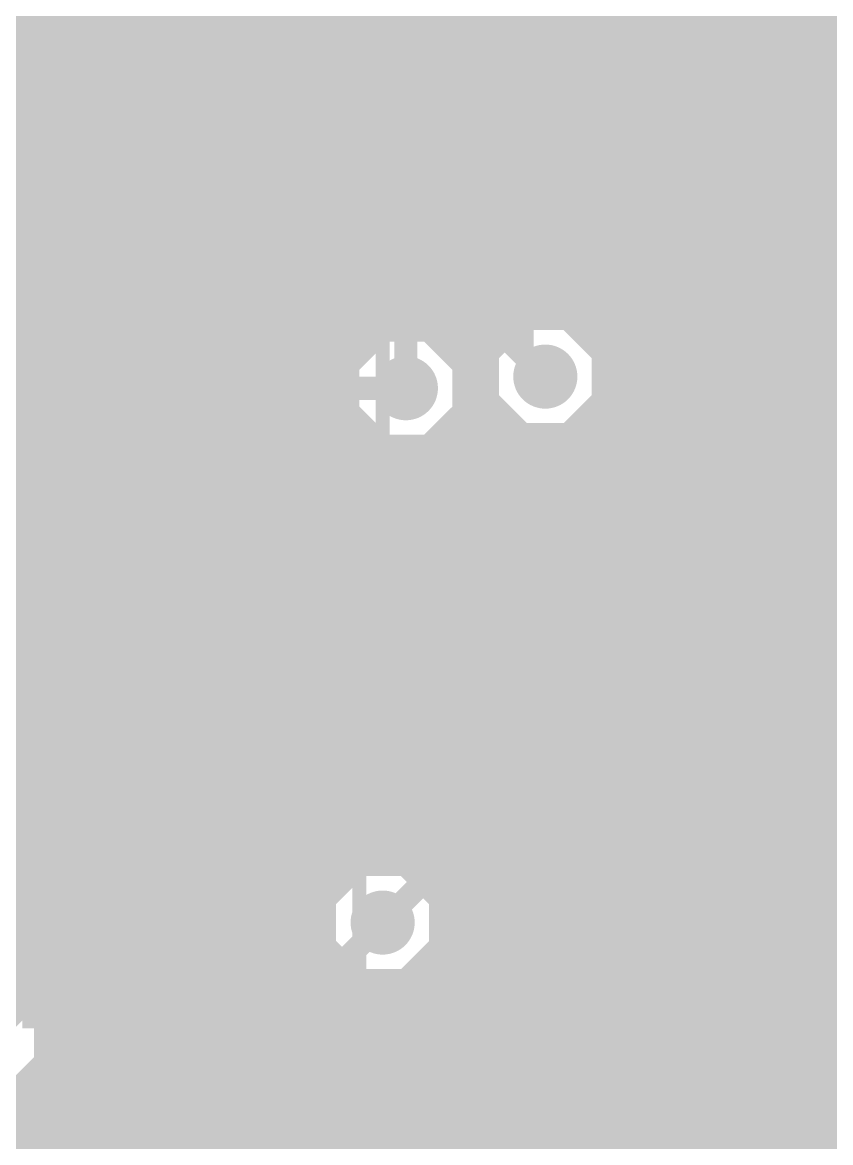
# Model space of a CAD drawing. Extents: x -5 to 208, y -5 to 206.
# Drawn here: x 92.46 to 101.29, y 148.34 to 160.59 of the extents above; entities that cross this region are included whole.
import ezdxf

# ---------------------------------------------------------------- set-up
doc = ezdxf.new("R2010")
doc.units = 0
doc.header["$MEASUREMENT"] = 0
doc.layers.get('0').update_dxf_attribs({"linetype": 'CONTINUOUS'})
for name, color, linetype in [('22-301-0_BOT', 7, 'CONTINUOUS'), ('22-301-0_DRD', 7, 'CONTINUOUS'), ('22-301-0_IN1', 1, 'CONTINUOUS'), ('22-301-0_IN2', 4, 'CONTINUOUS'), ('22-301-0_SMT', 5, 'CONTINUOUS'), ('22-301-0_SPT', 10, 'CONTINUOUS'), ('22-301-0_SST', 14, 'CONTINUOUS'), ('22-301-0_TOP', 9, 'CONTINUOUS'), ('THRUHOLE_TAP', 13, 'CONTINUOUS')]:
    doc.layers.add(name, color=color, linetype=linetype)

# ---------------------------------------------------------------- blocks, each defined once
blk = doc.blocks.new('ROUND_66')
at = {"const_width": 0.35052}
blk.add_lwpolyline([(-0.17526, 0, 1), (0.17526, 0, 1)], format="xyb", close=True, dxfattribs=at)
blk = doc.blocks.new('ROUND_68')
at = {"const_width": 0.35052}
blk.add_lwpolyline([(-0.17526, 0, 1), (0.17526, 0, 1)], format="xyb", close=True, dxfattribs=at)
blk = doc.blocks.new('RECTANGLE_4')
blk.add_solid([(0.63627, 0.51308), (0.63627, -0.51308), (-0.63627, 0.51308), (-0.63627, -0.51308)])
blk = doc.blocks.new('RECTANGLE_6')
blk.add_solid([(0.4826, 0.4064), (0.4826, -0.4064), (-0.4826, 0.4064), (-0.4826, -0.4064)])
blk = doc.blocks.new('RECTANGLE_10')
blk.add_solid([(0.9017, 0.508), (0.9017, -0.508), (-0.9017, 0.508), (-0.9017, -0.508)])
blk = doc.blocks.new('RECTANGLE_19')
blk.add_solid([(1.3716, 1.0795), (1.3716, -1.0795), (-1.3716, 1.0795), (-1.3716, -1.0795)])
blk = doc.blocks.new('RECTANGLE_47')
blk.add_solid([(0.44958, 0.65024), (0.44958, -0.65024), (-0.44958, 0.65024), (-0.44958, -0.65024)])
blk = doc.blocks.new('ROUND_73')
at = {"const_width": 0.10033}
blk.add_lwpolyline([(-0.050164, 0, 1), (0.050164, 0, 1)], format="xyb", close=True, dxfattribs=at)

msp = doc.modelspace()

# ---------------------------------------------------------------- linework, layer by layer
at = {"layer": '22-301-0_BOT', "const_width": 0.254}
for points in [[(97.282, 137.287), (97.282, 155.956), (97.409, 156.083), (97.409, 167.005), (96.901, 167.513), (96.901, 169.291), (97.536, 169.926), (97.536, 172.212), (97.155, 172.593), (97.155, 176.403)], [(96.266, 171.577), (96.266, 171.196), (94.615, 169.545), (94.615, 151.765), (94.107, 151.257), (94.107, 138.557)], [(98.171, 156.718), (97.917, 156.972), (97.917, 167.767), (97.663, 168.021), (97.663, 169.037), (98.298, 169.672), (98.298, 169.926)], [(96.647, 156.591), (96.647, 166.751)], [(92.075, 149.479), (92.329, 149.733), (92.329, 165.862)], [(93.091, 165.354), (93.091, 165.227), (94.107, 164.211), (94.107, 152.019), (92.837, 150.749), (92.837, 138.303), (92.202, 137.668)]]:
    msp.add_lwpolyline(points, dxfattribs=at)
at = {"layer": '22-301-0_DRD', "const_width": 0.254}
for points in [[(97.917, 157.353), (97.536, 156.972)], [(98.425, 157.353), (97.917, 157.353)], [(98.806, 156.972), (98.425, 157.353)], [(96.393, 157.226), (96.012, 156.845)], [(96.901, 157.226), (96.393, 157.226)], [(97.282, 156.845), (96.901, 157.226)], [(97.536, 156.972), (97.536, 156.464)], [(98.806, 156.464), (98.806, 156.972)], [(96.012, 156.845), (96.012, 156.337)], [(97.282, 156.337), (97.282, 156.845)], [(97.536, 156.464), (97.917, 156.083)], [(98.425, 156.083), (98.806, 156.464)], [(96.012, 156.337), (96.393, 155.956)], [(96.901, 155.956), (97.282, 156.337)], [(97.917, 156.083), (98.425, 156.083)], [(96.393, 155.956), (96.901, 155.956)], [(93.091, 153.67), (92.71, 153.289)], [(93.599, 153.67), (93.091, 153.67)], [(93.98, 153.289), (93.599, 153.67)], [(92.71, 153.289), (92.71, 152.781)], [(93.98, 152.781), (93.98, 153.289)], [(92.71, 152.781), (93.091, 152.4)], [(93.599, 152.4), (93.98, 152.781)], [(93.091, 152.4), (93.599, 152.4)], [(96.139, 151.384), (95.758, 151.003)], [(96.647, 151.384), (96.139, 151.384)], [(97.028, 151.003), (96.647, 151.384)], [(95.758, 151.003), (95.758, 150.495)], [(97.028, 150.495), (97.028, 151.003)], [(95.758, 150.495), (96.139, 150.114)], [(96.647, 150.114), (97.028, 150.495)], [(92.329, 150.114), (91.821, 150.114)], [(92.71, 149.733), (92.329, 150.114)], [(96.139, 150.114), (96.647, 150.114)], [(98.806, 150.114), (98.425, 149.733)], [(98.806, 150.114), (98.425, 149.733)], [(99.314, 150.114), (98.806, 150.114)], [(99.314, 150.114), (98.806, 150.114)], [(99.695, 149.733), (99.314, 150.114)], [(99.695, 149.733), (99.314, 150.114)], [(92.71, 149.225), (92.71, 149.733)], [(98.425, 149.733), (98.425, 149.225)], [(98.425, 149.733), (98.425, 149.225)], [(99.695, 149.225), (99.695, 149.733)], [(99.695, 149.225), (99.695, 149.733)], [(92.329, 148.844), (92.71, 149.225)], [(98.425, 149.225), (98.806, 148.844)], [(98.425, 149.225), (98.806, 148.844)], [(99.314, 148.844), (99.695, 149.225)], [(99.314, 148.844), (99.695, 149.225)], [(91.821, 148.844), (92.329, 148.844)], [(98.806, 148.844), (99.314, 148.844)], [(98.806, 148.844), (99.314, 148.844)]]:
    msp.add_lwpolyline(points, dxfattribs=at)
at = {"layer": '22-301-0_IN1', "const_width": 0.254}
for points in [[(93.8022, 166.37), (93.8022, 139.16406)], [(94.0308, 166.37), (94.0308, 139.23264)], [(94.2594, 166.37), (94.2594, 139.21994)], [(94.488, 166.37), (94.488, 139.12088)], [(94.7166, 166.37), (94.7166, 138.85672)], [(94.9452, 166.37), (94.9452, 127.05842)], [(95.1738, 166.37), (95.1738, 127.04572)], [(95.4024, 166.37), (95.4024, 127.00762)], [(95.631, 166.37), (95.631, 126.94158)], [(95.8596, 166.37), (95.8596, 151.17064)], [(96.0882, 166.36238), (96.0882, 156.97708)], [(97.2312, 166.37), (97.2312, 156.93898)], [(97.4598, 166.37), (97.4598, 137.94232)], [(97.6884, 166.37), (97.6884, 157.19552)], [(97.917, 166.37), (97.917, 157.34792)], [(98.1456, 166.37), (98.1456, 157.39618)], [(98.3742, 166.37), (98.3742, 157.3657)], [(98.6028, 166.37), (98.6028, 157.24378)], [(98.8314, 166.37), (98.8314, 156.87802)], [(99.06, 166.37), (99.06, 136.95172)], [(99.2886, 166.37), (99.2886, 136.91108)], [(99.5172, 166.37), (99.5172, 136.77392)], [(99.7458, 166.37), (99.7458, 121.412)], [(99.9744, 166.37), (99.9744, 121.412)], [(100.203, 166.37), (100.203, 121.412)], [(100.4316, 166.37), (100.4316, 121.412)], [(100.6602, 166.37), (100.6602, 121.412)], [(100.8888, 166.37), (100.8888, 121.412)], [(101.1174, 166.37), (101.1174, 121.412)], [(101.346, 166.37), (101.346, 121.412)], [(96.3168, 166.15664), (96.3168, 157.18536)], [(96.5454, 166.0779), (96.5454, 157.26156)], [(96.774, 166.08298), (96.774, 157.25902)], [(97.0026, 166.17188), (97.0026, 157.17012)], [(92.4306, 165.1889), (92.4306, 150.05812)], [(93.5736, 164.87394), (93.5736, 138.97864)], [(92.6592, 164.82822), (92.6592, 149.82698)], [(93.345, 164.72408), (93.345, 126.3142)], [(92.8878, 164.70376), (92.8878, 125.31852)], [(93.1164, 164.67328), (93.1164, 125.98146)], [(115.0239, 160.5026), (80.645, 160.5026)], [(115.02898, 160.274), (80.645, 160.274)], [(115.11788, 160.0454), (80.645, 160.0454)], [(115.34902, 159.8168), (80.645, 159.8168)], [(121.15038, 159.5882), (80.645, 159.5882)], [(204.47, 159.3596), (80.645, 159.3596)], [(204.47, 159.131), (91.1733, 159.131)], [(204.47, 158.9024), (91.47556, 158.9024)], [(114.9477, 158.6738), (91.58732, 158.6738)], [(114.6302, 158.4452), (91.61018, 158.4452)], [(114.44224, 158.2166), (91.55176, 158.2166)], [(114.32286, 157.988), (91.38412, 157.988)], [(114.25174, 157.7594), (80.645, 157.7594)], [(114.2238, 157.5308), (80.645, 157.5308)], [(97.82302, 157.3022), (80.645, 157.3022)], [(114.23396, 157.3022), (98.51898, 157.3022)], [(96.16694, 157.0736), (80.645, 157.0736)], [(97.59188, 157.0736), (97.12452, 157.0736)], [(114.2873, 157.0736), (98.75012, 157.0736)], [(96.01708, 156.845), (80.645, 156.845)], [(97.50298, 156.845), (97.27692, 156.845)], [(114.38382, 156.845), (98.83902, 156.845)], [(95.96628, 156.6164), (80.645, 156.6164)], [(97.4979, 156.6164), (97.32518, 156.6164)], [(98.8314, 156.55544), (98.8314, 136.91108)], [(114.53622, 156.6164), (98.84156, 156.6164)], [(95.99676, 156.3878), (80.645, 156.3878)], [(97.57664, 156.3878), (97.2947, 156.3878)], [(114.7826, 156.3878), (98.76536, 156.3878)], [(96.12122, 156.1592), (80.645, 156.1592)], [(96.0882, 156.20238), (96.0882, 151.35606)], [(97.78238, 156.1592), (97.17278, 156.1592)], [(97.2312, 156.24302), (97.2312, 137.96518)], [(97.6884, 156.23794), (97.6884, 137.83056)], [(106.96702, 156.1592), (98.55708, 156.1592)], [(98.6028, 156.19222), (98.6028, 136.77392)], [(97.917, 156.08808), (97.917, 137.5283)], [(98.1456, 156.03728), (98.1456, 121.412)], [(98.3742, 156.06776), (98.3742, 121.412)], [(96.48444, 155.9306), (80.645, 155.9306)], [(96.3168, 155.99664), (96.3168, 151.42464)], [(96.5454, 155.9179), (96.5454, 151.41194)], [(96.774, 155.92298), (96.774, 151.31288)], [(106.73588, 155.9306), (96.80702, 155.9306)], [(97.0026, 156.01188), (97.0026, 151.04872)], [(106.64698, 155.702), (80.645, 155.702)], [(106.6419, 155.4734), (80.645, 155.4734)], [(106.72064, 155.2448), (80.645, 155.2448)], [(106.92638, 155.0162), (80.645, 155.0162)], [(106.8959, 154.7876), (80.645, 154.7876)], [(106.10088, 154.559), (80.645, 154.559)], [(105.93324, 154.3304), (80.645, 154.3304)], [(105.87482, 154.1018), (80.645, 154.1018)], [(105.89514, 153.8732), (80.645, 153.8732)], [(106.0069, 153.6446), (80.645, 153.6446)], [(106.30916, 153.416), (80.645, 153.416)], [(204.47, 153.1874), (80.645, 153.1874)], [(204.47, 152.9588), (80.645, 152.9588)], [(204.47, 152.7302), (80.645, 152.7302)], [(110.13694, 152.5016), (80.645, 152.5016)], [(109.98708, 152.273), (80.645, 152.273)], [(109.93628, 152.0444), (80.645, 152.0444)], [(109.96676, 151.8158), (80.645, 151.8158)], [(110.09122, 151.5872), (80.645, 151.5872)], [(96.09074, 151.3586), (80.645, 151.3586)], [(110.45444, 151.3586), (96.69272, 151.3586)], [(95.82912, 151.13), (80.645, 151.13)], [(204.47, 151.13), (96.95688, 151.13)], [(95.73006, 150.9014), (80.645, 150.9014)], [(204.47, 150.9014), (97.05594, 150.9014)], [(95.71736, 150.6728), (80.645, 150.6728)], [(204.47, 150.6728), (97.06864, 150.6728)], [(95.78594, 150.4442), (80.645, 150.4442)], [(204.47, 150.4442), (97.00006, 150.4442)], [(97.0026, 150.44674), (97.0026, 137.90676)], [(95.8596, 150.32736), (95.8596, 126.84506)], [(95.97136, 150.2156), (80.645, 150.2156)], [(96.774, 150.18512), (96.774, 137.73912)], [(117.75694, 150.2156), (96.81464, 150.2156)], [(96.0882, 150.14194), (96.0882, 126.71298)], [(96.3168, 150.07336), (96.3168, 126.54026)], [(96.5454, 150.08606), (96.5454, 126.3015)], [(117.60708, 149.987), (92.52712, 149.987)], [(117.55628, 149.7584), (92.69476, 149.7584)], [(116.57838, 149.5298), (92.75318, 149.5298)], [(116.37264, 149.3012), (92.73032, 149.3012)], [(116.2939, 149.0726), (92.61856, 149.0726)], [(92.6592, 149.13102), (92.6592, 138.17092)], [(110.37316, 148.844), (92.3163, 148.844)], [(92.4306, 148.89988), (92.4306, 138.30808)], [(110.0709, 148.6154), (80.645, 148.6154)], [(109.95914, 148.3868), (80.645, 148.3868)]]:
    msp.add_lwpolyline(points, dxfattribs=at)
for points in [[(98.171, 157.39872, 0.4142136), (97.49028, 156.718)], [(98.85172, 156.718, 0.4142136), (98.171, 157.39872)], [(96.647, 157.27172, 0.4142136), (95.96628, 156.591)], [(97.32772, 156.591, 0.4142136), (96.647, 157.27172)], [(97.49028, 156.718, 0.4142136), (98.171, 156.03728)], [(98.171, 156.03728, 0.4142136), (98.85172, 156.718)], [(95.96628, 156.591, 0.4142136), (96.647, 155.91028)], [(96.647, 155.91028, 0.4142136), (97.32772, 156.591)], [(96.393, 151.42972, 0.4142136), (95.71228, 150.749)], [(97.07372, 150.749, 0.4142136), (96.393, 151.42972)], [(95.71228, 150.749, 0.4142136), (96.393, 150.06828)], [(96.393, 150.06828, 0.4142136), (97.07372, 150.749)], [(92.75572, 149.479, 0.4142136), (92.075, 150.15972)], [(92.075, 148.79828, 0.4142136), (92.75572, 149.479)]]:
    msp.add_lwpolyline(points, format="xyb", dxfattribs=at)
at = {"layer": '22-301-0_IN2', "const_width": 0.254}
for points in [[(71.882, 157.861), (72.009, 157.861), (74.422, 160.274), (115.57, 160.274), (115.697, 160.401)], [(121.539, 160.147), (121.031, 159.639), (74.676, 159.639), (71.755, 156.718), (71.755, 154.559)], [(121.031, 159.1818), (80.645, 159.1818)], [(92.4306, 159.1818), (92.4306, 157.8102)], [(92.6592, 159.1818), (92.6592, 157.8102)], [(92.8878, 159.1818), (92.8878, 157.8102)], [(93.1164, 159.1818), (93.1164, 157.8102)], [(93.345, 159.1818), (93.345, 157.8102)], [(93.5736, 159.1818), (93.5736, 157.8102)], [(93.8022, 159.1818), (93.8022, 157.8102)], [(94.0308, 159.1818), (94.0308, 157.8102)], [(94.2594, 159.1818), (94.2594, 157.8102)], [(94.488, 159.1818), (94.488, 157.8102)], [(94.7166, 159.1818), (94.7166, 157.8102)], [(94.9452, 159.1818), (94.9452, 157.8102)], [(95.1738, 159.1818), (95.1738, 157.8102)], [(95.4024, 159.1818), (95.4024, 157.8102)], [(95.631, 159.1818), (95.631, 157.8102)], [(95.8596, 159.1818), (95.8596, 157.8102)], [(96.0882, 159.1818), (96.0882, 157.8102)], [(96.3168, 159.1818), (96.3168, 157.8102)], [(96.5454, 159.1818), (96.5454, 157.8102)], [(96.774, 159.1818), (96.774, 157.8102)], [(97.0026, 159.1818), (97.0026, 157.8102)], [(97.2312, 159.1818), (97.2312, 157.8102)], [(97.4598, 159.1818), (97.4598, 157.8102)], [(97.6884, 159.1818), (97.6884, 157.7848)], [(97.917, 159.1818), (97.917, 157.61716)], [(98.1456, 159.1818), (98.1456, 157.39618)], [(98.3742, 159.1818), (98.3742, 157.3657)], [(98.6028, 159.1818), (98.6028, 157.24378)], [(98.8314, 159.1818), (98.8314, 156.87802)], [(99.06, 159.1818), (99.06, 155.7782)], [(99.2886, 159.1818), (99.2886, 155.7782)], [(99.5172, 159.1818), (99.5172, 155.7782)], [(99.7458, 159.1818), (99.7458, 155.7782)], [(99.9744, 159.1818), (99.9744, 155.7782)], [(100.203, 159.1818), (100.203, 155.7782)], [(100.4316, 159.1818), (100.4316, 155.7782)], [(100.6602, 159.1818), (100.6602, 155.7782)], [(100.8888, 159.1818), (100.8888, 155.7782)], [(101.1174, 159.1818), (101.1174, 155.7782)], [(101.346, 159.1818), (101.346, 155.7782)], [(204.47, 158.9532), (91.43492, 158.9532)], [(115.05692, 158.7246), (91.57208, 158.7246)], [(114.68608, 158.496), (91.61272, 158.496)], [(114.4778, 158.2674), (91.57208, 158.2674)], [(74.803, 155.956), (74.803, 157.607), (75.311, 158.115), (78.994, 158.115), (79.756, 157.353), (97.536, 157.353), (98.171, 156.718)], [(114.34572, 158.0388), (91.43492, 158.0388)], [(114.26444, 157.8102), (80.645, 157.8102)], [(97.536, 157.8102), (80.645, 157.8102)], [(97.86366, 157.67304), (98.13798, 157.39618)], [(114.22634, 157.5816), (97.95256, 157.5816)], [(98.171, 157.39872), (98.13789, 157.39791)], [(78.74, 157.353), (78.74, 157.099), (79.248, 156.591), (96.647, 156.591)], [(114.22888, 157.353), (98.4123, 157.353)], [(114.27206, 157.1244), (98.71456, 157.1244)], [(97.3455, 156.8958), (97.25406, 156.8958)], [(97.3455, 156.8958), (97.49028, 156.75102)], [(114.35588, 156.8958), (98.82632, 156.8958)], [(97.4598, 156.7815), (97.4598, 155.7782)], [(97.49282, 156.6672), (97.32264, 156.6672)], [(97.49028, 156.75102), (97.48948, 156.718)], [(114.49558, 156.6672), (98.84918, 156.6672)], [(98.8314, 156.55544), (98.8314, 155.7782)], [(97.55124, 156.4386), (97.30994, 156.4386)], [(114.71656, 156.4386), (98.79076, 156.4386)], [(97.71888, 156.21), (97.21088, 156.21)], [(97.2312, 156.24302), (97.2312, 155.7782)], [(97.6884, 156.23794), (97.6884, 155.7782)], [(98.6028, 156.19222), (98.6028, 155.7782)], [(107.07116, 156.21), (98.62312, 156.21)], [(96.14408, 156.1338), (80.645, 156.1338)], [(92.4306, 156.1338), (92.4306, 155.7782)], [(92.6592, 156.1338), (92.6592, 155.7782)], [(92.8878, 156.1338), (92.8878, 155.7782)], [(93.1164, 156.1338), (93.1164, 155.7782)], [(93.345, 156.1338), (93.345, 155.7782)], [(93.5736, 156.1338), (93.5736, 155.7782)], [(93.8022, 156.1338), (93.8022, 155.7782)], [(94.0308, 156.1338), (94.0308, 155.7782)], [(94.2594, 156.1338), (94.2594, 155.7782)], [(94.488, 156.1338), (94.488, 155.7782)], [(94.7166, 156.1338), (94.7166, 155.7782)], [(94.9452, 156.1338), (94.9452, 155.7782)], [(95.1738, 156.1338), (95.1738, 155.7782)], [(95.4024, 156.1338), (95.4024, 155.7782)], [(95.631, 156.1338), (95.631, 155.7782)], [(95.8596, 156.1338), (95.8596, 155.7782)], [(96.0882, 156.1338), (96.0882, 155.7782)], [(97.917, 156.08808), (97.917, 155.7782)], [(98.1456, 156.03728), (98.1456, 155.7782)], [(98.3742, 156.06776), (98.3742, 155.7782)], [(96.34474, 155.9814), (80.645, 155.9814)], [(96.3168, 155.99664), (96.3168, 155.7782)], [(96.5454, 155.9179), (96.5454, 155.7782)], [(96.774, 155.92298), (96.774, 155.7782)], [(106.7689, 155.9814), (96.94672, 155.9814)], [(97.0026, 156.01188), (97.0026, 155.7782)], [(106.66476, 155.7782), (80.645, 155.7782)], [(79.502, 155.194), (79.629, 155.321), (107.061, 155.321), (107.315, 155.575)], [(96.393, 150.749), (97.917, 152.273), (109.855, 152.273), (112.522, 154.94), (115.57, 154.94)], [(70.993, 154.051), (71.247, 153.797), (72.39, 153.797), (73.025, 154.432), (73.66, 154.432), (74.295, 153.797), (79.121, 153.797), (80.137, 154.813), (107.442, 154.813), (107.569, 154.686)], [(106.553, 154.051), (80.137, 154.051), (78.359, 152.273), (68.961, 152.273)], [(106.05008, 153.5938), (80.645, 153.5938)], [(92.4306, 153.5938), (92.4306, 150.6982)], [(92.6592, 153.5938), (92.6592, 150.69058)], [(92.8878, 153.5938), (92.8878, 150.58136)], [(93.1164, 153.5938), (93.1164, 150.4442)], [(93.345, 153.5938), (93.345, 150.4442)], [(93.5736, 153.5938), (93.5736, 150.4442)], [(93.8022, 153.5938), (93.8022, 150.4442)], [(94.0308, 153.5938), (94.0308, 150.4442)], [(94.2594, 153.5938), (94.2594, 150.4442)], [(94.488, 153.5938), (94.488, 150.4442)], [(94.7166, 153.5938), (94.7166, 150.4442)], [(94.9452, 153.5938), (94.9452, 150.4442)], [(95.1738, 153.5938), (95.1738, 150.4442)], [(95.4024, 153.5938), (95.4024, 150.4442)], [(95.631, 153.5938), (95.631, 150.4442)], [(95.8596, 153.5938), (95.8596, 151.17064)], [(96.0882, 153.5938), (96.0882, 151.35606)], [(96.3168, 153.5938), (96.3168, 151.42464)], [(96.5454, 153.5938), (96.5454, 151.54656)], [(96.774, 153.5938), (96.774, 151.77516)], [(97.0026, 153.5938), (97.0026, 152.00376)], [(97.2312, 153.5938), (97.2312, 152.23236)], [(97.4598, 153.5938), (97.4598, 152.46096)], [(97.6884, 153.5938), (97.6884, 152.66924)], [(97.917, 153.5938), (97.917, 152.7302)], [(98.1456, 153.5938), (98.1456, 152.7302)], [(98.3742, 153.5938), (98.3742, 152.7302)], [(98.6028, 153.5938), (98.6028, 152.7302)], [(98.8314, 153.5938), (98.8314, 152.7302)], [(99.06, 153.5938), (99.06, 152.7302)], [(99.2886, 153.5938), (99.2886, 152.7302)], [(99.5172, 153.5938), (99.5172, 152.7302)], [(99.7458, 153.5938), (99.7458, 152.7302)], [(99.9744, 153.5938), (99.9744, 152.7302)], [(100.203, 153.5938), (100.203, 152.7302)], [(100.4316, 153.5938), (100.4316, 152.7302)], [(100.6602, 153.5938), (100.6602, 152.7302)], [(100.8888, 153.5938), (100.8888, 152.7302)], [(101.1174, 153.5938), (101.1174, 152.7302)], [(101.346, 153.5938), (101.346, 152.7302)], [(106.20502, 153.4668), (80.645, 153.4668)], [(110.1725, 153.2382), (80.645, 153.2382)], [(109.9439, 153.0096), (80.645, 153.0096)], [(109.7153, 152.781), (80.645, 152.781)], [(109.6645, 152.7302), (97.917, 152.7302)], [(97.5487, 152.5524), (80.645, 152.5524)], [(97.59442, 152.59558), (96.42602, 151.42718)], [(97.3201, 152.3238), (80.645, 152.3238)], [(110.617, 152.019), (110.363, 151.765), (98.679, 151.765), (96.901, 149.987), (92.837, 149.987), (92.583, 150.241), (66.675, 150.241)], [(97.0915, 152.0952), (80.645, 152.0952)], [(96.8629, 151.8666), (80.645, 151.8666)], [(96.6343, 151.638), (80.645, 151.638)], [(96.23044, 151.4094), (80.645, 151.4094)], [(96.42602, 151.42718), (96.39323, 151.42479)], [(98.86696, 151.3078), (98.19894, 150.63724)], [(98.8314, 151.2697), (98.8314, 150.6982)], [(110.363, 151.3078), (98.86696, 151.3078)], [(99.06, 151.3078), (99.06, 150.6982)], [(99.2886, 151.3078), (99.2886, 150.6982)], [(99.5172, 151.3078), (99.5172, 150.6982)], [(99.7458, 151.3078), (99.7458, 150.6982)], [(99.9744, 151.3078), (99.9744, 150.6982)], [(100.203, 151.3078), (100.203, 150.6982)], [(100.4316, 151.3078), (100.4316, 150.6982)], [(100.6602, 151.3078), (100.6602, 150.6982)], [(100.8888, 151.3078), (100.8888, 150.6982)], [(101.1174, 151.3078), (101.1174, 150.6982)], [(101.346, 151.3078), (101.346, 150.6982)], [(95.86722, 151.1808), (80.645, 151.1808)], [(204.47, 151.1808), (98.73996, 151.1808)], [(98.6028, 151.0411), (98.6028, 150.6982)], [(95.74276, 150.9522), (80.645, 150.9522)], [(204.47, 150.9522), (98.51136, 150.9522)], [(98.3742, 150.8125), (98.3742, 150.69566)], [(95.71228, 150.7236), (80.645, 150.7236)], [(92.583, 150.6982), (80.645, 150.6982)], [(204.47, 150.7236), (98.28276, 150.7236)], [(117.729, 150.6982), (98.425, 150.6982)], [(92.91066, 150.56104), (93.02496, 150.4442)], [(95.76308, 150.495), (92.97416, 150.495)], [(95.78594, 150.4442), (93.02496, 150.4442)], [(118.237, 149.733), (117.729, 150.241), (98.425, 150.241), (96.901, 148.717), (91.313, 148.717), (91.059, 148.971), (64.897, 148.971), (64.643, 148.717)], [(98.61296, 149.7838), (97.49536, 148.6662)], [(99.7331, 149.7838), (98.61296, 149.7838)], [(99.7331, 149.7838), (98.6155, 148.6662)], [(98.8314, 149.7838), (98.8314, 148.87956)], [(99.06, 149.7838), (99.06, 149.10816)], [(99.2886, 149.7838), (99.2886, 149.33676)], [(99.5172, 149.7838), (99.5172, 149.56536)], [(67.183, 148.209), (67.437, 148.463), (90.551, 148.463), (90.805, 148.209), (98.806, 148.209), (100.33, 149.733), (116.078, 149.733), (116.84, 148.971), (116.967, 148.971)], [(98.6028, 149.7711), (98.6028, 148.6662)], [(98.3742, 149.5425), (98.3742, 148.6662)], [(99.5299, 149.5806), (98.40976, 149.5806)], [(98.1456, 149.3139), (98.1456, 148.6662)], [(99.3013, 149.352), (98.18116, 149.352)], [(100.51796, 149.2758), (99.40036, 148.1582)], [(100.4316, 149.1869), (100.4316, 148.1582)], [(115.8875, 149.2758), (100.51796, 149.2758)], [(100.6602, 149.2758), (100.6602, 148.1582)], [(100.8888, 149.2758), (100.8888, 148.1582)], [(101.1174, 149.2758), (101.1174, 148.1582)], [(101.346, 149.2758), (101.346, 148.1582)], [(97.917, 149.0853), (97.917, 148.6662)], [(99.0727, 149.1234), (97.95256, 149.1234)], [(116.0399, 149.1234), (100.36556, 149.1234)], [(100.203, 148.9583), (100.203, 148.1582)], [(97.6884, 148.8567), (97.6884, 148.6662)], [(98.8441, 148.8948), (97.72396, 148.8948)], [(116.2685, 148.8948), (100.13696, 148.8948)], [(99.9744, 148.7297), (99.9744, 148.1582)], [(98.6155, 148.6662), (97.49536, 148.6662)], [(110.11408, 148.6662), (99.90836, 148.6662)], [(109.97692, 148.4376), (99.67976, 148.4376)], [(99.7458, 148.5011), (99.7458, 148.1582)], [(99.5172, 148.2725), (99.5172, 148.1582)]]:
    msp.add_lwpolyline(points, dxfattribs=at)
for points in [[(97.85858, 157.67558, 0.1989124), (97.536, 157.8092)], [(98.85172, 156.718, 0.4142136), (98.171, 157.39872)], [(97.32772, 156.591, 0.1168573), (97.25534, 156.89644)], [(97.49028, 156.718, 0.4142136), (98.171, 156.03728)], [(98.171, 156.03728, 0.4142136), (98.85172, 156.718)], [(96.647, 155.91028, 0.4142136), (97.32772, 156.591)], [(96.14408, 156.1338, 0.2113087), (96.647, 155.91132)], [(97.917, 152.7302, 0.1989132), (97.59371, 152.59629)], [(97.917, 152.7302, 0.1989132), (97.59371, 152.59629)], [(96.393, 151.42972, 0.4142136), (95.71228, 150.749)], [(92.90558, 150.56358, 0.1989124), (92.583, 150.6972)], [(92.90558, 150.56358, 0.1989124), (92.583, 150.6972)], [(95.71228, 150.749, 0.1168577), (95.78465, 150.44355)], [(98.425, 150.6982, 0.1303451), (98.19844, 150.63812)]]:
    msp.add_lwpolyline(points, format="xyb", dxfattribs=at)
at = {"layer": '22-301-0_SST', "const_width": 0.1524}
for points in [[(93.11386, 160.67024, 0.4142136), (92.93352, 160.4899)], [(93.2942, 160.4899, 0.4142136), (93.11386, 160.67024)], [(97.55886, 160.67024, 0.4142136), (97.37852, 160.4899)], [(97.7392, 160.4899, 0.4142136), (97.55886, 160.67024)], [(92.93352, 160.4899, 0.4142136), (93.11386, 160.30956)], [(93.11386, 160.30956, 0.4142136), (93.2942, 160.4899)], [(97.37852, 160.4899, 0.4142136), (97.55886, 160.30956)], [(97.55886, 160.30956, 0.4142136), (97.7392, 160.4899)]]:
    msp.add_lwpolyline(points, format="xyb", dxfattribs=at)
for points in [[(93.03512, 160.65246), (93.03512, 160.32734)], [(93.17228, 160.66008), (93.17228, 160.31972)], [(97.48012, 160.65246), (97.48012, 160.32734)], [(97.61728, 160.66008), (97.61728, 160.31972)], [(93.28404, 160.54832), (92.94368, 160.54832)], [(97.72904, 160.54832), (97.38868, 160.54832)], [(93.27642, 160.41116), (92.9513, 160.41116)], [(97.72142, 160.41116), (97.3963, 160.41116)], [(96.96196, 158.9278), (96.96196, 159.9438), (96.84512, 159.77362)], [(97.68332, 158.9278), (97.68332, 159.9438), (97.56394, 159.77362)], [(100.33762, 158.93288), (100.33762, 159.94888), (100.21824, 159.7787)], [(95.88754, 159.4358), (96.24314, 159.4358), (96.36252, 159.60344), (96.36252, 159.77362), (96.24314, 159.9438), (95.88754, 159.9438), (95.88754, 158.9278)], [(98.22434, 159.4358), (98.57994, 159.4358), (98.63836, 159.26562), (98.63836, 159.09544), (98.57994, 158.9278), (98.22434, 158.9278), (98.16592, 159.09544), (98.16592, 159.26562), (98.40214, 159.9438)], [(99.26066, 159.44088), (99.61626, 159.44088), (99.73564, 159.61106), (99.73564, 159.7787), (99.61626, 159.94888), (99.26066, 159.94888), (99.26066, 158.93288)], [(100.87864, 159.44088), (101.23424, 159.44088), (101.29266, 159.2707), (101.29266, 159.10306), (101.23424, 158.93288), (100.87864, 158.93288), (100.82022, 159.10306), (100.82022, 159.2707), (101.05644, 159.94888)], [(96.18472, 159.4358), (96.36252, 158.9278)], [(99.55784, 159.44088), (99.73564, 158.93288)], [(97.08134, 158.9278), (96.84512, 158.9278)], [(97.80016, 158.9278), (97.56394, 158.9278)], [(101.1555, 156.0195), (101.1555, 158.9405), (99.5172, 158.9405), (99.5172, 156.0195), (101.1555, 156.0195)], [(100.45446, 158.93288), (100.21824, 158.93288)], [(96.012, 153.543), (93.218, 153.543), (93.218, 158.877), (96.012, 158.877), (96.012, 153.543)], [(99.187, 153.543), (96.393, 153.543), (96.393, 158.877), (99.187, 158.877), (99.187, 153.543)], [(92.47378, 156.7815), (92.57538, 156.7815), (92.57538, 158.1785), (92.47378, 158.1785)], [(92.57538, 157.87878), (92.57538, 157.77972), (91.57462, 157.77972), (91.57462, 157.87878), (92.57538, 157.87878)], [(92.56776, 155.9052), (92.56776, 155.5496), (92.73794, 155.43022), (92.90812, 155.43022), (93.07576, 155.5496), (93.07576, 155.9052), (92.05976, 155.9052)], [(92.56776, 155.60802), (92.05976, 155.43022)], [(92.05976, 154.82824), (93.07576, 154.82824), (92.90812, 154.94762)], [(92.05976, 154.10942), (93.07576, 154.10942), (92.90812, 154.2288)], [(92.22994, 153.62682), (92.05976, 153.5684), (92.05976, 153.2128), (92.22994, 153.15184), (92.56776, 153.15184), (92.73794, 153.27122), (92.73794, 153.62682), (93.07576, 153.62682), (93.07576, 153.15184)], [(94.17558, 152.5651), (94.47022, 152.5651), (94.56928, 152.84958), (94.56928, 153.13152), (94.47022, 153.41346), (94.17558, 153.41346)], [(94.22384, 152.5651), (94.22384, 153.41346)], [(95.27032, 152.5651), (94.92488, 152.5651), (94.92488, 153.41346)], [(96.01962, 152.5651), (95.62338, 152.5651), (96.01962, 153.13152), (96.01962, 153.27122), (95.96882, 153.41346), (95.67418, 153.41346), (95.62338, 153.27122)], [(96.42348, 152.98928), (96.71812, 152.98928), (96.76892, 152.84958), (96.76892, 152.70734), (96.71812, 152.5651), (96.42348, 152.5651), (96.37268, 152.70734), (96.37268, 152.84958), (96.5708, 153.41346)], [(101.05644, 147.03044), (101.05898, 151.384), (101.05898, 153.0223), (97.06102, 153.0223), (97.0534, 145.8976), (97.5106, 145.4404), (100.711, 145.4404), (101.0666, 145.8722), (101.05644, 147.03044)], [(94.1705, 149.6695), (94.1705, 152.5905), (92.5322, 152.5905), (92.5322, 149.6695), (94.1705, 149.6695)], [(95.885, 148.717), (94.615, 148.717), (94.361, 148.971), (94.361, 152.273), (96.139, 152.273), (96.139, 148.971), (95.885, 148.717)], [(102.87, 148.717), (101.6, 148.717), (101.346, 148.971), (101.346, 152.273), (103.124, 152.273), (103.124, 148.971), (102.87, 148.717)], [(96.139, 150.241), (94.361, 150.241)], [(103.124, 150.241), (101.346, 150.241)], [(92.93606, 148.7043), (92.76842, 148.76526), (92.76842, 149.12086), (92.93606, 149.17928), (93.61424, 149.17928), (93.78442, 149.12086), (93.78442, 148.76526), (93.61424, 148.7043)], [(101.0158, 148.4122), (97.0788, 148.4122)]]:
    msp.add_lwpolyline(points, dxfattribs=at)
at = {"layer": '22-301-0_TOP'}
for points, const_width in [([(102.87, 160.6804), (102.87, 162.306), (102.743, 162.433), (94.742, 162.433), (93.98, 161.671), (93.98, 160.6804)], 0.635), ([(92.075, 158.48076), (92.075, 159.766), (92.9894, 160.6804), (93.98, 160.6804)], 0.635), ([(98.425, 160.6804), (95.25, 160.6804)], 0.635), ([(97.79, 157.8864), (97.79, 157.988), (99.695, 159.893), (99.695, 160.6804)], 0.635), ([(102.235, 158.1912), (100.33, 158.1912)], 0.635), ([(92.075, 156.47924), (92.09024, 156.47924), (93.4974, 157.8864), (94.615, 157.8864)], 0.635), ([(97.79, 157.8864), (94.615, 157.8864)], 0.635), ([(95.25, 151.511), (97.028, 153.289), (99.695, 153.289), (100.33, 153.924), (100.33, 156.7688)], 0.635), ([(94.615, 154.5336), (84.8106, 154.5336), (83.693, 153.416), (83.693, 149.098), (82.6262, 148.0312), (82.55, 148.0312)], 0.635), ([(97.79, 154.5336), (94.615, 154.5336)], 0.635), ([(93.345, 153.035), (93.345, 151.892), (93.345, 151.8412)], 0.635), ([(90.17, 151.4348), (91.821, 151.4348), (92.2782, 151.892), (93.345, 151.892), (93.345, 151.8412)], 0.635), ([(99.06, 151.4348), (99.06, 149.479)], 0.635), ([(99.06, 149.479), (99.06, 151.4348)], 0.635), ([(95.25, 149.479), (95.25, 149.606), (96.393, 150.749)], 0.254), ([(90.17, 147.0152), (93.2688, 147.0152), (93.345, 147.0152), (93.345, 150.4188)], 0.635), ([(95.25, 149.479), (95.25, 147.3962)], 0.635)]:
    msp.add_lwpolyline(points, dxfattribs=dict(at, const_width=const_width))

# ---------------------------------------------------------------- block references
at = {"layer": '22-301-0_BOT'}
for p in [(98.171, 156.718), (96.647, 156.591), (93.345, 153.035), (96.393, 150.749), (99.06, 149.479)]:
    msp.add_blockref('ROUND_66', p, dxfattribs=at)
at = {"layer": '22-301-0_IN1'}
for name, p in [('ROUND_66', (98.171, 156.718)), ('ROUND_68', (96.647, 156.591)), ('ROUND_66', (93.345, 153.035)), ('ROUND_66', (96.393, 150.749)), ('ROUND_66', (99.06, 149.479))]:
    msp.add_blockref(name, p, dxfattribs=at)
at = {"layer": '22-301-0_IN2'}
for name, p in [('ROUND_66', (98.171, 156.718)), ('ROUND_66', (96.647, 156.591)), ('ROUND_68', (93.345, 153.035)), ('ROUND_66', (96.393, 150.749)), ('ROUND_68', (99.06, 149.479))]:
    msp.add_blockref(name, p, dxfattribs=at)
at = {"layer": '22-301-0_SMT'}
for name, p in [('RECTANGLE_47', (93.98, 160.6804)), ('RECTANGLE_47', (95.25, 160.6804)), ('RECTANGLE_47', (98.425, 160.6804)), ('RECTANGLE_47', (99.695, 160.6804)), ('RECTANGLE_6', (100.33, 158.1912)), ('RECTANGLE_10', (94.615, 157.8864)), ('RECTANGLE_10', (97.79, 157.8864)), ('RECTANGLE_6', (100.33, 156.7688)), ('RECTANGLE_10', (94.615, 154.5336)), ('RECTANGLE_10', (97.79, 154.5336)), ('RECTANGLE_19', (99.06, 151.4348)), ('RECTANGLE_6', (93.345, 151.8412)), ('RECTANGLE_4', (95.25, 151.511)), ('RECTANGLE_6', (93.345, 150.4188)), ('RECTANGLE_4', (95.25, 149.479))]:
    msp.add_blockref(name, p, dxfattribs=at)
at = {"layer": '22-301-0_SPT'}
for name, p in [('RECTANGLE_47', (93.98, 160.6804)), ('RECTANGLE_47', (95.25, 160.6804)), ('RECTANGLE_47', (98.425, 160.6804)), ('RECTANGLE_47', (99.695, 160.6804)), ('RECTANGLE_6', (100.33, 158.1912)), ('RECTANGLE_10', (94.615, 157.8864)), ('RECTANGLE_10', (97.79, 157.8864)), ('RECTANGLE_6', (100.33, 156.7688)), ('RECTANGLE_10', (94.615, 154.5336)), ('RECTANGLE_10', (97.79, 154.5336)), ('RECTANGLE_19', (99.06, 151.4348)), ('RECTANGLE_6', (93.345, 151.8412)), ('RECTANGLE_4', (95.25, 151.511)), ('RECTANGLE_6', (93.345, 150.4188)), ('RECTANGLE_4', (95.25, 149.479))]:
    msp.add_blockref(name, p, dxfattribs=at)
at = {"layer": '22-301-0_TOP'}
for name, p in [('RECTANGLE_47', (93.98, 160.6804)), ('RECTANGLE_47', (95.25, 160.6804)), ('RECTANGLE_47', (98.425, 160.6804)), ('RECTANGLE_47', (99.695, 160.6804)), ('RECTANGLE_6', (100.33, 158.1912)), ('RECTANGLE_10', (94.615, 157.8864)), ('RECTANGLE_10', (97.79, 157.8864)), ('RECTANGLE_6', (100.33, 156.7688)), ('ROUND_66', (98.171, 156.718)), ('ROUND_66', (96.647, 156.591)), ('RECTANGLE_10', (94.615, 154.5336)), ('RECTANGLE_10', (97.79, 154.5336)), ('ROUND_66', (93.345, 153.035)), ('RECTANGLE_19', (99.06, 151.4348)), ('RECTANGLE_6', (93.345, 151.8412)), ('RECTANGLE_4', (95.25, 151.511)), ('ROUND_66', (96.393, 150.749)), ('RECTANGLE_6', (93.345, 150.4188)), ('RECTANGLE_4', (95.25, 149.479)), ('ROUND_66', (99.06, 149.479))]:
    msp.add_blockref(name, p, dxfattribs=at)
at = {"layer": 'THRUHOLE_TAP'}
for p in [(98.171, 156.718), (96.647, 156.591), (93.345, 153.035), (96.393, 150.749), (99.06, 149.479)]:
    msp.add_blockref('ROUND_73', p, dxfattribs=at)

doc.saveas('drawing.dxf')
